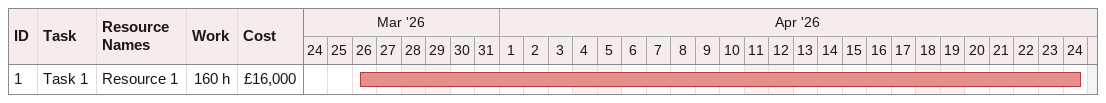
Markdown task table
| ID | Task | Start | Finish | Resources | Work (h) | Cost (£) |
|---|---|---|---|---|---|---|
| 1 | Task 1 | 2026-03-26 | 2026-04-24 | Resource 1 | 160 | 16000 |
